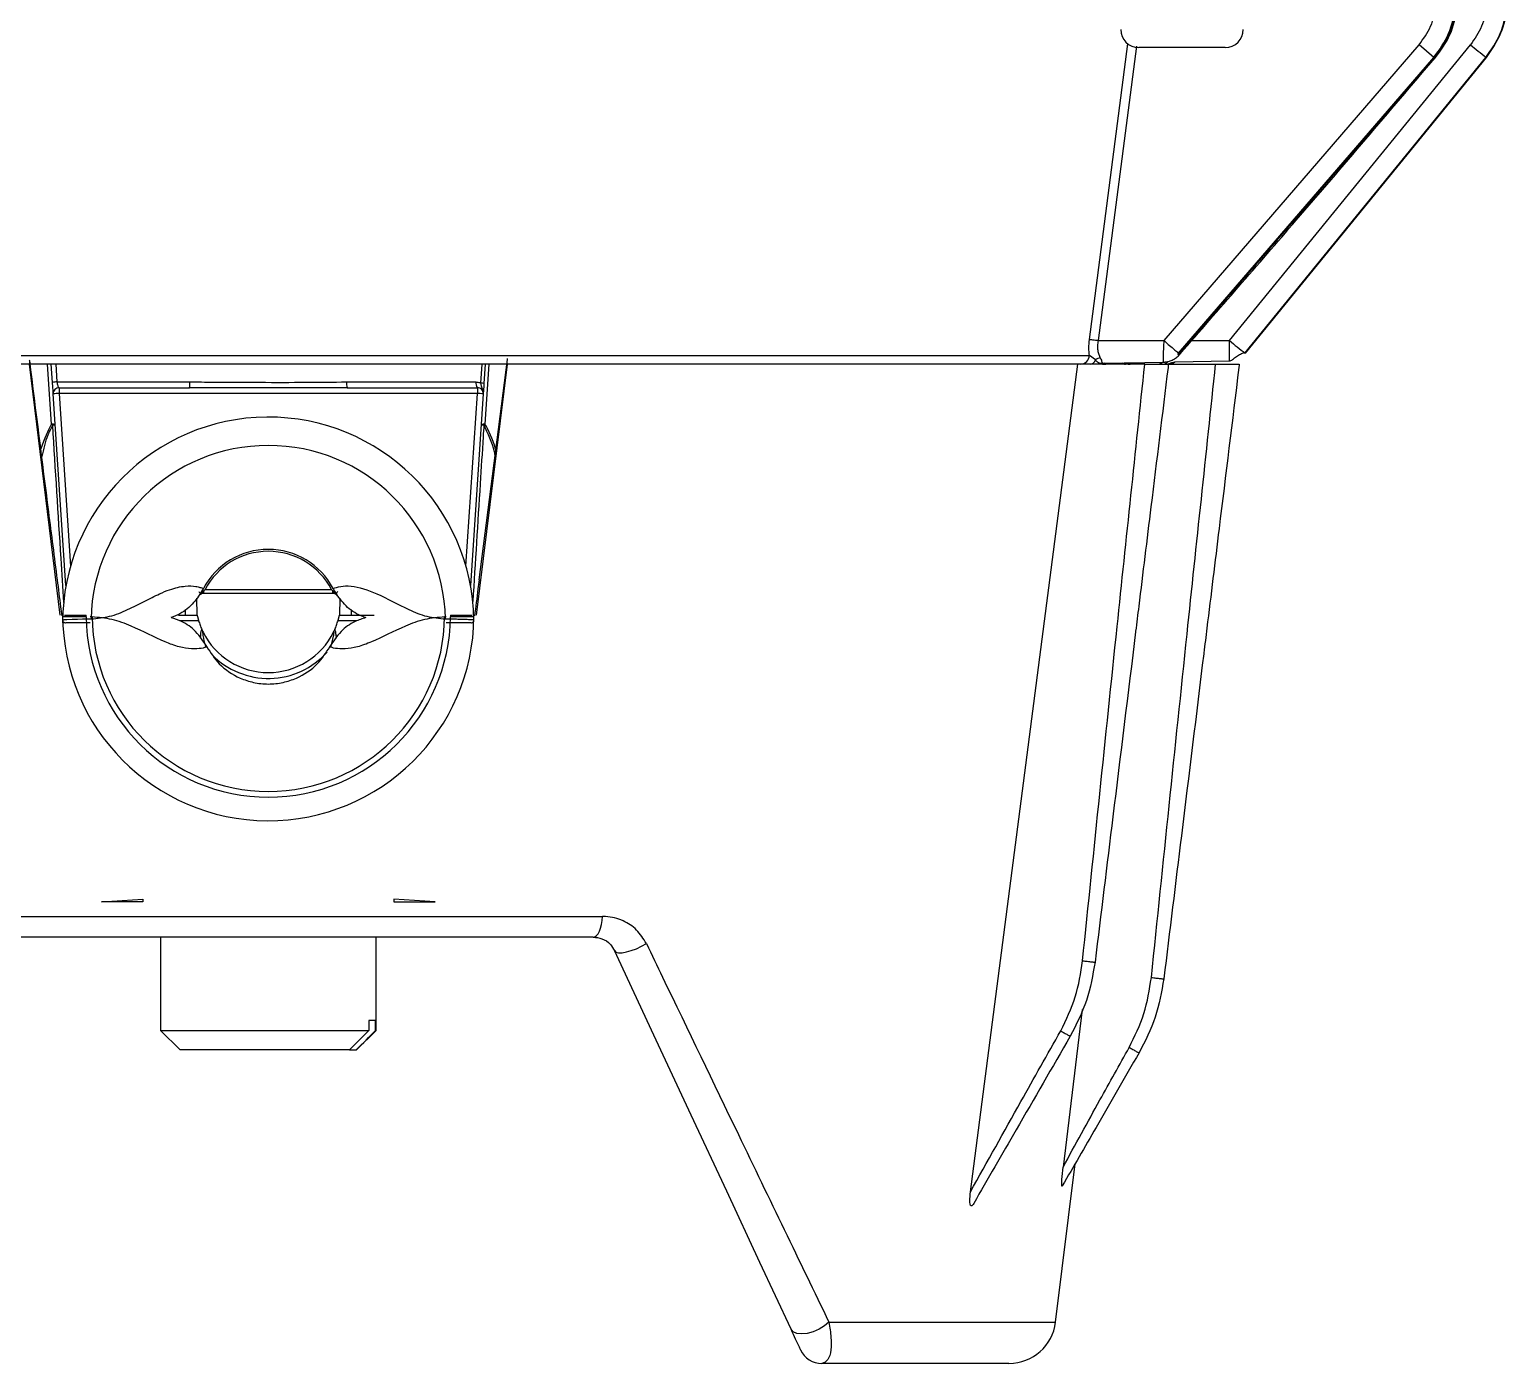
# Model space of a CAD drawing. Extents: x 8 to 113, y 0 to 87.
# Drawn here: x 48.371 to 52.143, y 0.219 to 3.623 of the extents above; entities that cross this region are included whole.
import ezdxf

# ---------------------------------------------------------------- set-up
doc = ezdxf.new("R2010")
doc.units = 0
doc.header["$MEASUREMENT"] = 0
doc.layers.add('OBJECT', color=7, linetype='CONTINUOUS')

msp = doc.modelspace()

# ---------------------------------------------------------------- linework, layer by layer
at = {"layer": 'OBJECT'}
for p, q in [((51.0764, 2.832), (51.1745, 3.5873)), ((51.2669, 2.8294), (51.9177, 3.5846)), ((51.4337, 2.8295), (52.0489, 3.5845)), ((51.9557, 3.5524), (51.9177, 3.5846)), ((51.196, 3.5807), (51.0983, 2.8294)), ((51.4231, 3.5773), (51.2021, 3.5773)), ((51.3038, 2.7973), (51.9557, 3.5524)), ((51.3065, 2.7973), (51.9582, 3.5524)), ((51.4733, 2.7973), (52.0885, 3.5524)), ((52.0891, 3.5524), (51.4734, 2.7973)), ((51.9557, 3.5524), (51.9582, 3.5524)), ((52.0891, 3.5524), (52.0885, 3.5524)), ((51.3374, 2.8294), (51.4337, 2.8295)), ((51.0983, 2.8294), (51.2669, 2.8294)), ((51.2669, 2.8294), (51.267, 2.8294)), ((46.8842, 2.7913), (51.0762, 2.7913)), ((48.4492, 2.1293), (48.3706, 2.7693)), ((48.4268, 2.6164), (48.4167, 2.7693)), ((48.4293, 2.7228), (48.4262, 2.7694)), ((48.4376, 2.7693), (48.4406, 2.7241)), ((49.5898, 2.7693), (49.5112, 2.1293)), ((49.5897, 2.7814), (49.5179, 2.2189)), ((49.5231, 2.7211), (49.5264, 2.7693)), ((49.5339, 2.7694), (49.5306, 2.7203)), ((49.5435, 2.7693), (49.5333, 2.6164)), ((51.0464, 2.7693), (49.5898, 2.7693)), ((50.7727, 0.6573), (51.0464, 2.7693)), ((51.2176, 2.7693), (51.0464, 2.7693)), ((51.0916, 2.7803), (51.0762, 2.7913)), ((51.1133, 2.7719), (51.2698, 2.7747)), ((51.1792, 2.7694), (51.1791, 2.7693)), ((51.2814, 2.7693), (51.3985, 2.7693)), ((51.2862, 2.7733), (51.2947, 2.7751)), ((51.2939, 2.7751), (51.4339, 2.7775)), ((48.4406, 2.7241), (48.78, 2.7241)), ((49.1802, 2.7241), (49.5103, 2.7241)), ((48.4637, 2.2044), (48.4313, 2.6933)), ((48.4462, 2.7093), (48.4462, 2.6946)), ((48.4462, 2.7093), (48.7786, 2.7093)), ((49.5139, 2.6946), (48.4462, 2.6946)), ((48.4462, 2.6946), (48.4755, 2.2543)), ((49.1815, 2.7093), (49.5139, 2.7093)), ((49.4846, 2.2543), (49.5139, 2.6946)), ((49.5289, 2.6933), (49.4964, 2.2044)), ((49.5139, 2.7093), (49.5139, 2.6946)), ((48.8144, 2.1971), (48.8137, 2.1957)), ((48.8153, 2.1843), (48.8153, 2.1902)), ((48.8185, 2.1942), (48.8181, 2.1937)), ((48.8185, 2.1942), (49.1416, 2.1942)), ((49.142, 2.1937), (49.1416, 2.1942)), ((49.1448, 2.1843), (49.1448, 2.1902)), ((49.1464, 2.1957), (49.1457, 2.1971)), ((48.7982, 2.1293), (48.7974, 2.1725)), ((49.1448, 2.1843), (48.8153, 2.1843)), ((49.1629, 2.1721), (49.1622, 2.1293)), ((48.5302, 2.1243), (48.5255, 2.1243)), ((48.751, 2.1293), (48.7983, 2.1293)), ((48.8023, 2.1146), (48.754, 2.1146)), ((48.7679, 2.1434), (48.768, 2.1293)), ((49.2065, 2.1146), (49.1581, 2.1146)), ((49.1621, 2.1293), (49.2507, 2.1293)), ((49.1923, 2.1293), (49.1925, 2.1432)), ((49.4346, 2.1243), (49.4302, 2.1243)), ((48.8229, 2.0488), (48.8233, 2.048)), ((49.1371, 2.048), (49.1375, 2.0488)), ((48.554, 1.3973), (48.6602, 1.4042)), ((48.6602, 1.3973), (48.554, 1.3973)), ((48.6602, 1.4042), (48.6602, 1.3973)), ((49.4064, 1.3973), (49.3002, 1.4042)), ((49.3002, 1.4042), (49.3002, 1.3973)), ((49.3002, 1.3973), (49.4064, 1.3973)), ((48.127, 1.36), (49.8334, 1.36)), ((49.8096, 1.3073), (48.1508, 1.3073)), ((48.7052, 1.3073), (48.7052, 1.0693)), ((49.2552, 1.0693), (49.2552, 1.3073)), ((49.254, 1.0943), (49.237, 1.0943)), ((49.237, 1.0943), (49.237, 1.0693)), ((49.254, 1.0693), (49.254, 1.0943)), ((51.058, 1.1226), (51.0091, 0.7203)), ((48.7052, 1.0693), (48.7552, 1.0193)), ((48.7052, 1.0693), (49.237, 1.0693)), ((49.237, 1.0693), (49.1877, 1.0193)), ((49.2052, 1.0193), (49.2552, 1.0693)), ((49.254, 1.0693), (49.2552, 1.0693)), ((49.1877, 1.0193), (48.7552, 1.0193)), ((49.1877, 1.0193), (49.2048, 1.0193)), ((49.2052, 1.0193), (49.2048, 1.0193)), ((50.99, 0.3247), (51.0397, 0.729)), ((50.4113, 0.3247), (50.99, 0.3247)), ((50.8709, 0.2193), (50.3934, 0.2193))]:
    msp.add_line(p, q, dxfattribs=at)
at = {"layer": 'OBJECT', "flags": 128}
for points in [[(51.9582, 3.5524), (51.9593, 3.5514), (51.9592, 3.5515)], [(52.0891, 3.5524), (52.0889, 3.5525), (52.0888, 3.5526)], [(51.3082, 2.7958), (51.3082, 2.7958), (51.3065, 2.7973)], [(51.4734, 2.7973), (51.4733, 2.7974), (51.4732, 2.7975)], [(51.278, 2.7693), (51.2775, 2.7655), (51.2771, 2.7624)], [(48.4551, 2.1167), (48.4552, 2.1168), (48.4553, 2.1169), (48.4554, 2.1169), (48.4554, 2.1169), (48.4554, 2.1169), (48.4554, 2.1169), (48.4554, 2.1169), (48.4554, 2.1169), (48.4554, 2.1169), (48.4554, 2.1169), (48.4554, 2.1169), (48.4554, 2.1169), (48.4554, 2.1169), (48.4554, 2.1169), (48.4554, 2.1169), (48.4562, 2.1172), (48.459, 2.1175), (48.466, 2.1181), (48.4799, 2.1187), (48.493, 2.119), (48.5059, 2.1192), (48.5276, 2.1193)], [(49.8096, 1.3073), (49.8139, 1.3083), (49.8181, 1.3112), (49.822, 1.316), (49.8255, 1.3224), (49.8285, 1.3303), (49.8308, 1.3394), (49.8325, 1.3494), (49.8334, 1.36)], [(49.864, 1.2727), (49.8675, 1.2692), (49.874, 1.2675), (49.8831, 1.2675), (49.8943, 1.2693), (49.9068, 1.2727), (49.92, 1.2777), (49.9331, 1.2838), (49.9454, 1.2907)], [(50.3145, 0.3067), (50.2352, 0.4766), (50.1503, 0.6587), (50.06, 0.8525), (49.9644, 1.0573), (49.864, 1.2727)], [(50.4113, 0.3247), (50.3998, 0.315), (50.386, 0.3066), (50.3709, 0.3001), (50.3556, 0.296), (50.3414, 0.2946), (50.3292, 0.296), (50.32, 0.3001), (50.3145, 0.3067)]]:
    msp.add_lwpolyline(points, dxfattribs=at)
at = {"layer": 'OBJECT'}
for centre, radius, start, end in [((51.2021, 3.6233), 0.046, 180, 270), ((51.4231, 3.6233), 0.046, 270, 0), ((55.8583, 8.2483), 6.0219, 230.75757, 231.24324), ((55.4557, 7.7414), 6.3484, 230.68889, 231.14878), ((51.0528, 2.7928), 0.0235, 272.6255, 356.2402), ((51.0768, 2.7846), 0.0154, 277.1656, 343.7125), ((51.1103, 2.7527), 0.0333, 100.7988, 124.0997), ((51.1095, 2.7943), 0.025, 270.0061, 292.4325), ((51.1152, 2.7913), 0.0219, 270.1166, 299.4185), ((51.1684, 2.784), 0.0147, 230.1765, 269.9401), ((51.1779, 2.7841), 0.0148, 229.3458, 269.9646), ((51.1783, 2.7843), 0.015, 229.6162, 269.9949), ((51.1804, 2.7843), 0.015, 229.4025, 268.3728), ((51.2475, 2.7938), 0.0245, 270.0492, 308.106), ((51.2624, 2.7882), 0.0189, 271.0553, 318.6463), ((51.2781, 2.7943), 0.025, 270, 309.6955), ((48.4431, 2.6503), 0.0738, 91.9523, 100.7654), ((48.7389, 2.7205), 0.0413, 344.3527, 5.019), ((49.2213, 2.7205), 0.0413, 174.981, 195.6473), ((49.5281, 2.7207), 0.0182, 169.1842, 218.5062), ((49.5215, 2.6724), 0.0488, 79.1874, 88.0614), ((48.4462, 2.6943), 0.015, 90, 183.8), ((48.4568, 2.4792), 0.2157, 92.8014, 96.7927), ((49.5139, 2.6943), 0.015, 356.2, 90), ((49.5033, 2.4792), 0.2157, 83.2073, 87.1986), ((48.4294, 2.6019), 0.0147, 61.3882, 100.2977), ((48.405, 2.5856), 0.0377, 49.0364, 54.6734), ((48.4272, 2.6686), 0.0546, 272.6255, 279.7613), ((48.9801, 2.1093), 0.525, 0.8159, 180), ((49.5307, 2.6019), 0.0147, 79.7021, 118.612), ((49.5329, 2.6686), 0.0546, 260.2386, 267.3745), ((49.5551, 2.5856), 0.0377, 125.3267, 130.9628), ((48.9801, 2.1093), 0.4526, 1.2603, 178.7397), ((48.9801, 2.1093), 0.1874, 27.9166, 152.0834), ((48.9801, 2.1094), 0.1824, 27.6786, 152.3214), ((48.9677, 2.2917), 0.1943, 211.8594, 214.3786), ((48.9923, 2.2918), 0.1945, 325.622, 328.1393), ((48.8153, 2.1693), 0.015, 90, 145.1549), ((49.1448, 2.1693), 0.015, 34.8448, 90), ((48.9802, 2.1293), 0.525, 180, 359.4593), ((48.9802, 2.1293), 0.465, 180.6161, 359.3807), ((48.9802, 2.1293), 0.45, 180.6366, 359.3634), ((48.9802, 2.1682), 0.1859, 206.3644, 333.6356), ((48.9802, 2.1684), 0.2009, 224.3033, 318.3045), ((50.8709, 0.3393), 0.12, 270, 353), ((50.3934, 0.2793), 0.06, 205, 270)]:
    msp.add_arc(centre, radius, start, end, dxfattribs=at)
for centre, major_axis, start_param, end_param in [((48.5523, 1.3667), (-0.0816, 1.2851), 0.225532, 0.384564), ((49.4078, 1.3667), (0.0816, 1.2851), 5.898614, 6.057653)]:
    msp.add_ellipse(centre, major_axis=major_axis, ratio=0.159803, start_param=start_param, end_param=end_param, dxfattribs=at)
for points, knots in [([(51.9177, 3.5846), (51.9288, 3.5998), (51.9511, 3.6301), (51.9585, 3.6671), (51.9622, 3.6856)], [0, 0, 0, 0, 0.4986893, 1, 1, 1, 1]), ([(51.9557, 3.5524), (51.9697, 3.5719), (51.9974, 3.6105), (52.0065, 3.6571), (52.011, 3.6801)], [0, 0, 0, 0, 0.5068029, 1, 1, 1, 1]), ([(51.9582, 3.5524), (51.9723, 3.572), (52, 3.6106), (52.0094, 3.6572), (52.0141, 3.6801)], [0, 0, 0, 0, 0.509049, 1, 1, 1, 1]), ([(51.9592, 3.5515), (51.9734, 3.5707), (52.0017, 3.6093), (52.0114, 3.6561), (52.0163, 3.6796)], [0, 0, 0, 0, 0.500101, 1, 1, 1, 1]), ([(52.0916, 3.6854), (52.0881, 3.667), (52.081, 3.6303), (52.0595, 3.5997), (52.0489, 3.5845)], [0, 0, 0, 0, 0.50155, 1, 1, 1, 1]), ([(52.0885, 3.5524), (52.1022, 3.5719), (52.1292, 3.6106), (52.1381, 3.6571), (52.1426, 3.6801)], [0, 0, 0, 0, 0.503406, 1, 1, 1, 1]), ([(52.1433, 3.6801), (52.139, 3.6574), (52.13, 3.611), (52.1029, 3.5722), (52.0891, 3.5524)], [0, 0, 0, 0, 0.488529, 1, 1, 1, 1]), ([(51.3082, 2.7958), (51.407, 2.9092), (51.6254, 3.1599), (51.8411, 3.4129), (51.9592, 3.5515)], [0, 0, 0, 0, 0.45251, 1, 1, 1, 1]), ([(51.0762, 2.7913), (51.0756, 2.7977), (51.0743, 2.8106), (51.0757, 2.8248), (51.0764, 2.832)], [0, 0, 0, 0, 0.498433, 1, 1, 1, 1]), ([(51.0983, 2.8294), (51.096, 2.8297), (51.0915, 2.8302), (51.0852, 2.831), (51.0798, 2.8317), (51.0775, 2.8319), (51.0764, 2.832)], [0, 0, 0, 0, 0.245161, 0.499986, 0.754832, 1, 1, 1, 1]), ([(51.4335, 2.7775), (51.4335, 2.7781), (51.4335, 2.7793), (51.4335, 2.7875), (51.4336, 2.7972), (51.4336, 2.8066), (51.4337, 2.8175), (51.4337, 2.8254), (51.4337, 2.8295)], [0, 0, 0, 0, 0.21067, 0.447315, 0.575812, 0.710764, 0.85216, 1, 1, 1, 1]), ([(51.0983, 2.8294), (51.0977, 2.8251), (51.0965, 2.8167), (51.0972, 2.8047), (51.0997, 2.7938), (51.1025, 2.7883), (51.104, 2.7855)], [0, 0, 0, 0, 0.250427, 0.499843, 0.740764, 1, 1, 1, 1]), ([(51.2655, 2.7746), (51.2654, 2.7754), (51.2651, 2.7771), (51.2653, 2.7895), (51.2658, 2.8041), (51.2664, 2.8178), (51.2668, 2.8254), (51.267, 2.8294)], [0, 0, 0, 0, 0.250886, 0.499858, 0.733616, 0.862847, 1, 1, 1, 1]), ([(51.2653, 2.7746), (51.2684, 2.7748), (51.274, 2.7752), (51.2834, 2.7779), (51.2896, 2.7807), (51.295, 2.7839), (51.2984, 2.7864), (51.3032, 2.7905), (51.3064, 2.7939), (51.3082, 2.7958)], [0, 0, 0, 0, 0.196684, 0.357946, 0.575563, 0.606715, 0.727756, 0.84534, 1, 1, 1, 1]), ([(51.267, 2.8294), (51.2718, 2.8251), (51.2811, 2.8169), (51.2924, 2.8071), (51.3, 2.8004), (51.3026, 2.7982), (51.3038, 2.7973)], [0, 0, 0, 0, 0.295102, 0.569758, 0.80696, 1, 1, 1, 1]), ([(51.3038, 2.7973), (51.3034, 2.7968), (51.3029, 2.7962), (51.3024, 2.7954), (51.3021, 2.7949), (51.302, 2.7945), (51.302, 2.7942), (51.3022, 2.794), (51.3026, 2.7941), (51.3034, 2.7944), (51.3044, 2.7952), (51.3055, 2.7962), (51.3062, 2.7969), (51.3065, 2.7973)], [0, 0, 0, 0, 0.1357382, 0.1945999, 0.250836, 0.311594, 0.3751405, 0.4380521, 0.5008882, 0.6198025, 0.7509404, 0.873702, 1, 1, 1, 1]), ([(51.4335, 2.7775), (51.4348, 2.7778), (51.4372, 2.7782), (51.4414, 2.7813), (51.4461, 2.785), (51.4511, 2.7888), (51.4566, 2.7924), (51.4621, 2.7954), (51.4674, 2.7977), (51.4699, 2.7986), (51.4713, 2.799)], [0, 0, 0, 0, 0.183553, 0.338833, 0.468757, 0.580791, 0.682219, 0.782217, 0.887012, 1, 1, 1, 1]), ([(51.4734, 2.7973), (51.4733, 2.7973), (51.4733, 2.7972), (51.4732, 2.7971), (51.4731, 2.797), (51.4731, 2.797), (51.4731, 2.797), (51.473, 2.797), (51.473, 2.797), (51.4731, 2.797), (51.4731, 2.7971), (51.4731, 2.7971), (51.4732, 2.7972), (51.4733, 2.7973), (51.4733, 2.7973)], [0, 0, 0, 0, 0.148468, 0.270231, 0.325884, 0.381013, 0.499286, 0.560363, 0.61485, 0.666487, 0.719001, 0.776021, 0.840631, 1, 1, 1, 1]), ([(48.9802, 2.7693), (48.9109, 2.7693), (48.7712, 2.7693), (48.5617, 2.7693), (48.3169, 2.7693), (48.0422, 2.7693), (47.7502, 2.7693), (47.4833, 2.7693), (47.2505, 2.7693), (47.0535, 2.7693), (46.955, 2.7693), (46.9065, 2.7693)], [0, 0, 0, 0, 0.0804521, 0.1621569, 0.2450437, 0.3718902, 0.5000541, 0.6282181, 0.7550646, 0.8793556, 1, 1, 1, 1]), ([(48.3709, 2.7693), (48.3711, 2.7695), (48.3716, 2.7698), (48.3716, 2.7724), (48.3713, 2.7759), (48.371, 2.7787), (48.3708, 2.78)], [0, 0, 0, 0, 0.260738, 0.521097, 0.790363, 1, 1, 1, 1]), ([(48.4421, 2.2188), (48.4346, 2.2767), (48.4106, 2.4634), (48.3873, 2.6501), (48.3712, 2.7791)], [0, 0, 0, 0, 0.309757, 1, 1, 1, 1]), ([(51.0538, 2.7693), (51.0223, 2.7693), (50.9588, 2.7693), (50.8417, 2.7693), (50.685, 2.7693), (50.4769, 2.7693), (50.2103, 2.7693), (49.9181, 2.7693), (49.6098, 2.7693), (49.2953, 2.7693), (49.0842, 2.7693), (48.9802, 2.7693)], [0, 0, 0, 0, 0.080452, 0.162157, 0.245044, 0.37189, 0.500054, 0.628218, 0.755064, 0.879355, 1, 1, 1, 1]), ([(49.5901, 2.7841), (49.5899, 2.7824), (49.5895, 2.779), (49.589, 2.7746), (49.5888, 2.7712), (49.589, 2.7695), (49.5894, 2.7694), (49.5896, 2.7693)], [0, 0, 0, 0, 0.2160544, 0.4317965, 0.6548428, 0.8801881, 1, 1, 1, 1]), ([(51.0588, 1.2469), (51.0881, 1.5311), (51.1403, 2.0387), (51.194, 2.5461), (51.2176, 2.7693)], [0, 0, 0, 0, 0.560008, 1, 1, 1, 1]), ([(51.1067, 2.7714), (51.1035, 2.7714), (51.0984, 2.7715), (51.0934, 2.778), (51.0916, 2.7803)], [0, 0, 0, 0, 0.644158, 1, 1, 1, 1]), ([(51.104, 2.7855), (51.1051, 2.7834), (51.1071, 2.7794), (51.1078, 2.7758), (51.1085, 2.7737), (51.1093, 2.7722), (51.1117, 2.7721), (51.1133, 2.7719)], [0, 0, 0, 0, 0.249995, 0.497592, 0.621226, 0.745578, 1, 1, 1, 1]), ([(51.1151, 2.772), (51.1129, 2.7713), (51.1096, 2.7703), (51.1074, 2.7711), (51.1067, 2.7714)], [0, 0, 0, 0, 0.669218, 1, 1, 1, 1]), ([(51.1173, 2.7706), (51.1182, 2.7709), (51.1194, 2.7713), (51.1205, 2.7719), (51.1208, 2.7721)], [0, 0, 0, 0, 0.786256, 1, 1, 1, 1]), ([(51.1694, 2.7729), (51.171, 2.7719), (51.1739, 2.77), (51.1775, 2.7696), (51.1792, 2.7694)], [0, 0, 0, 0, 0.53067, 1, 1, 1, 1]), ([(51.2771, 2.7624), (51.277, 2.7619), (51.2624, 2.643), (51.2374, 2.4394), (51.2099, 2.2152), (51.1968, 2.1086), (51.1941, 2.0868), (51.1941, 2.0861)], [0, 0, 0, 0, 0.002464, 0.527441, 0.903158, 0.997088, 1, 1, 1, 1]), ([(51.2176, 2.7693), (51.2245, 2.7693), (51.2381, 2.7693), (51.2563, 2.7693), (51.2699, 2.7693), (51.277, 2.7693), (51.2777, 2.7693), (51.278, 2.7693)], [0, 0, 0, 0, 0.217201, 0.43433, 0.650163, 0.86439, 1, 1, 1, 1]), ([(51.2344, 1.2042), (51.2647, 1.4964), (51.3186, 2.0182), (51.3741, 2.5398), (51.3985, 2.7693)], [0, 0, 0, 0, 0.560008, 1, 1, 1, 1]), ([(51.2627, 2.7693), (51.2644, 2.7694), (51.271, 2.7695), (51.2783, 2.7698), (51.2836, 2.7722), (51.2867, 2.7736)], [0, 0, 0, 0, 0.1231692, 0.4829479, 1, 1, 1, 1]), ([(51.4579, 2.7624), (51.4579, 2.7619), (51.441, 2.6243), (51.4136, 2.4021), (51.3839, 2.1592), (51.3708, 2.0527), (51.3681, 2.0308), (51.368, 2.0302)], [0, 0, 0, 0, 0.002275, 0.563506, 0.91051, 0.997261, 1, 1, 1, 1]), ([(51.3985, 2.7693), (51.4053, 2.7693), (51.419, 2.7693), (51.4371, 2.7693), (51.4508, 2.7693), (51.4578, 2.7693), (51.4585, 2.7693), (51.4588, 2.7693)], [0, 0, 0, 0, 0.217202, 0.434334, 0.650167, 0.864393, 1, 1, 1, 1]), ([(51.4588, 2.7693), (51.4586, 2.768), (51.4583, 2.7657), (51.4581, 2.7634), (51.4579, 2.7624)], [0, 0, 0, 0, 0.560018, 1, 1, 1, 1]), ([(48.4313, 2.6933), (48.4313, 2.6935), (48.4312, 2.6938), (48.431, 2.6974), (48.4306, 2.704), (48.43, 2.7128), (48.4295, 2.7195), (48.4293, 2.7228)], [0, 0, 0, 0, 0.1394811, 0.3619179, 0.5777421, 0.7887749, 1, 1, 1, 1]), ([(48.4406, 2.7241), (48.4409, 2.7224), (48.4414, 2.719), (48.4426, 2.7146), (48.444, 2.7113), (48.4453, 2.7096), (48.446, 2.7094), (48.4462, 2.7093)], [0, 0, 0, 0, 0.202504, 0.410678, 0.62911, 0.857226, 1, 1, 1, 1]), ([(48.78, 2.7241), (48.7999, 2.724), (48.8986, 2.7233), (49.0326, 2.7226), (49.1458, 2.7237), (49.1802, 2.7241)], [0, 0, 0, 0, 0.149761, 0.741873, 1, 1, 1, 1]), ([(49.5103, 2.7241), (49.5137, 2.7238), (49.5181, 2.7234), (49.5222, 2.7215), (49.5231, 2.7211)], [0, 0, 0, 0, 0.767559, 1, 1, 1, 1]), ([(49.5289, 2.6933), (49.5289, 2.6934), (49.5293, 2.7002), (49.525, 2.7086), (49.5235, 2.7186), (49.5231, 2.7211)], [0, 0, 0, 0, 0.005397, 0.748174, 1, 1, 1, 1]), ([(49.5306, 2.7203), (49.5304, 2.7171), (49.53, 2.7108), (49.5295, 2.7024), (49.5291, 2.697), (49.5289, 2.6944), (49.5289, 2.6936), (49.5289, 2.6934), (49.5289, 2.6933)], [0, 0, 0, 0, 0.267263, 0.534229, 0.810749, 0.957991, 0.994438, 1, 1, 1, 1]), ([(49.1815, 2.7093), (49.1715, 2.7093), (49.1216, 2.7093), (49.0543, 2.7087), (48.9299, 2.7085), (48.8456, 2.709), (48.7786, 2.7093)], [0, 0, 0, 0, 0.07443, 0.372178, 0.500914, 1, 1, 1, 1]), ([(48.4297, 2.6141), (48.4254, 2.6056), (48.4124, 2.5806), (48.4062, 2.5524), (48.4021, 2.5337)], [0, 0, 0, 0, 0.338407, 1, 1, 1, 1]), ([(48.4582, 2.1612), (48.4558, 2.1987), (48.4464, 2.3497), (48.4369, 2.5007), (48.4297, 2.6141)], [0, 0, 0, 0, 0.248552, 1, 1, 1, 1]), ([(49.5304, 2.6141), (49.5298, 2.6041), (49.5266, 2.5542), (49.5172, 2.4041), (49.5084, 2.2639), (49.5021, 2.1637)], [0, 0, 0, 0, 0.066464, 0.332318, 1, 1, 1, 1]), ([(49.5588, 2.5392), (49.5583, 2.5415), (49.5529, 2.568), (49.5411, 2.5921), (49.5304, 2.6141)], [0, 0, 0, 0, 0.085463, 1, 1, 1, 1]), ([(48.4538, 2.1271), (48.4528, 2.1347), (48.4489, 2.1653), (48.445, 2.1959), (48.442, 2.2188)], [0, 0, 0, 0, 0.249854, 1, 1, 1, 1]), ([(48.5276, 2.1193), (48.5436, 2.1208), (48.5769, 2.1239), (48.6218, 2.1426), (48.6635, 2.164), (48.6988, 2.1822), (48.7271, 2.1938), (48.7493, 2.2004), (48.7731, 2.2041), (48.7923, 2.2031), (48.8065, 2.1999), (48.8117, 2.198), (48.8144, 2.1971)], [0, 0, 0, 0, 0.12023, 0.249063, 0.378438, 0.502966, 0.588812, 0.660127, 0.735141, 0.859776, 0.928269, 1, 1, 1, 1]), ([(48.8137, 2.1957), (48.8061, 2.1836), (48.7905, 2.1589), (48.7611, 2.1339), (48.7393, 2.1255), (48.7315, 2.1225)], [0, 0, 0, 0, 0.376614, 0.775155, 1, 1, 1, 1]), ([(48.8153, 2.1902), (48.8148, 2.1904), (48.8138, 2.1908), (48.8124, 2.1911), (48.8114, 2.191), (48.8111, 2.1907), (48.8109, 2.1906)], [0, 0, 0, 0, 0.249965, 0.49996, 0.75001, 1, 1, 1, 1]), ([(48.8153, 2.1902), (48.8147, 2.1896), (48.8134, 2.1882), (48.812, 2.187), (48.8112, 2.1863)], [0, 0, 0, 0, 0.42847, 1, 1, 1, 1]), ([(48.8181, 2.1937), (48.8179, 2.1934), (48.817, 2.1922), (48.816, 2.1911), (48.8153, 2.1902)], [0, 0, 0, 0, 0.209889, 1, 1, 1, 1]), ([(49.1448, 2.1902), (49.1441, 2.1911), (49.1431, 2.1922), (49.1422, 2.1934), (49.142, 2.1937)], [0, 0, 0, 0, 0.7901075, 1, 1, 1, 1]), ([(49.1448, 2.1902), (49.1453, 2.1904), (49.1463, 2.1908), (49.1477, 2.1911), (49.1487, 2.191), (49.149, 2.1907), (49.1492, 2.1906)], [0, 0, 0, 0, 0.249965, 0.500015, 0.74999, 1, 1, 1, 1]), ([(49.1489, 2.1863), (49.1481, 2.187), (49.1468, 2.1882), (49.1454, 2.1896), (49.1448, 2.1902)], [0, 0, 0, 0, 0.571252, 1, 1, 1, 1]), ([(49.1457, 2.1971), (49.1514, 2.199), (49.1623, 2.2027), (49.1983, 2.205), (49.2594, 2.1858), (49.3236, 2.1487), (49.3832, 2.124), (49.4165, 2.1208), (49.4325, 2.1193)], [0, 0, 0, 0, 0.14031, 0.265171, 0.496386, 0.750484, 0.879548, 1, 1, 1, 1]), ([(49.2288, 2.1224), (49.2209, 2.1255), (49.1991, 2.1339), (49.1696, 2.1589), (49.154, 2.1836), (49.1464, 2.1957)], [0, 0, 0, 0, 0.225745, 0.623824, 1, 1, 1, 1]), ([(49.5184, 2.2188), (49.5174, 2.2112), (49.5135, 2.1806), (49.5095, 2.15), (49.5066, 2.1271)], [0, 0, 0, 0, 0.250143, 1, 1, 1, 1]), ([(48.8112, 2.1863), (48.8102, 2.1855), (48.8073, 2.183), (48.8045, 2.1801), (48.803, 2.1779), (48.803, 2.1779)], [0, 0, 0, 0, 0.318846, 0.988736, 1, 1, 1, 1]), ([(48.8112, 2.1863), (48.8108, 2.1864), (48.8101, 2.1865), (48.8091, 2.1863), (48.8083, 2.1859), (48.808, 2.1855), (48.8078, 2.1853)], [0, 0, 0, 0, 0.250031, 0.499985, 0.750024, 1, 1, 1, 1]), ([(49.1489, 2.1863), (49.1493, 2.1864), (49.15, 2.1864), (49.151, 2.1863), (49.1518, 2.1859), (49.1521, 2.1855), (49.1523, 2.1853)], [0, 0, 0, 0, 0.25002, 0.500069, 0.750057, 1, 1, 1, 1]), ([(49.1571, 2.1779), (49.1571, 2.1779), (49.1556, 2.1801), (49.1528, 2.183), (49.1499, 2.1855), (49.1489, 2.1863)], [0, 0, 0, 0, 0.011268, 0.681426, 1, 1, 1, 1]), ([(48.4551, 2.1167), (48.4552, 2.1158), (48.4554, 2.1139), (48.4572, 2.1114), (48.4598, 2.1097), (48.4618, 2.1094), (48.4628, 2.1093)], [0, 0, 0, 0, 0.2386647, 0.4960521, 0.7556661, 1, 1, 1, 1]), ([(48.5152, 2.1243), (48.5108, 2.1243), (48.5022, 2.1243), (48.49, 2.1243), (48.4792, 2.1243), (48.4677, 2.1243), (48.4574, 2.1243), (48.4559, 2.1243), (48.4552, 2.1243)], [0, 0, 0, 0, 0.140394, 0.276479, 0.408253, 0.535719, 0.776613, 1, 1, 1, 1]), ([(48.4603, 2.1293), (48.4603, 2.1293), (48.4588, 2.1293), (48.4637, 2.1293), (48.4752, 2.1293), (48.4937, 2.1293), (48.508, 2.1293), (48.5152, 2.1293)], [0, 0, 0, 0, 0.006047, 0.254494, 0.502963, 0.751462, 1, 1, 1, 1]), ([(48.5152, 2.1243), (48.5152, 2.125), (48.5152, 2.1259), (48.5152, 2.1271), (48.5152, 2.1279), (48.5152, 2.1285), (48.5152, 2.1292), (48.5152, 2.1293), (48.5152, 2.1293)], [0, 0, 0, 0, 0.239464, 0.368343, 0.500003, 0.631604, 0.76055, 1, 1, 1, 1]), ([(48.8233, 2.048), (48.8197, 2.0466), (48.8129, 2.0442), (48.7865, 2.0415), (48.7533, 2.0466), (48.7025, 2.0653), (48.6466, 2.0952), (48.5824, 2.1198), (48.5474, 2.1229), (48.5302, 2.1243)], [0, 0, 0, 0, 0.148994, 0.278611, 0.392897, 0.5068, 0.755058, 0.880057, 1, 1, 1, 1]), ([(48.8229, 2.0488), (48.8142, 2.0621), (48.7975, 2.0878), (48.7642, 2.1122), (48.741, 2.1195), (48.7318, 2.1224)], [0, 0, 0, 0, 0.393843, 0.760833, 1, 1, 1, 1]), ([(48.7983, 2.1293), (48.7984, 2.1293), (48.7984, 2.1293), (48.799, 2.1267), (48.7996, 2.1246), (48.8003, 2.1219), (48.8007, 2.1202), (48.8012, 2.1187), (48.8016, 2.117), (48.802, 2.1157), (48.8022, 2.1149), (48.8023, 2.1146)], [0, 0, 0, 0, 0.511145, 0.662898, 0.815679, 0.862743, 0.89548, 0.921598, 0.947764, 0.98081, 1, 1, 1, 1]), ([(48.8023, 2.1146), (48.8035, 2.1108), (48.8064, 2.1018), (48.809, 2.0957), (48.8105, 2.0922)], [0, 0, 0, 0, 0.419276, 1, 1, 1, 1]), ([(49.4302, 2.1243), (49.413, 2.1229), (49.378, 2.1198), (49.3138, 2.0952), (49.2579, 2.0653), (49.207, 2.0466), (49.1739, 2.0415), (49.1475, 2.0442), (49.1407, 2.0466), (49.1371, 2.048)], [0, 0, 0, 0, 0.119944, 0.244942, 0.4932, 0.607103, 0.721389, 0.851006, 1, 1, 1, 1]), ([(49.2294, 2.1226), (49.2199, 2.1197), (49.1965, 2.1124), (49.1629, 2.0878), (49.1462, 2.0621), (49.1375, 2.0488)], [0, 0, 0, 0, 0.2445839, 0.6089755, 1, 1, 1, 1]), ([(49.1499, 2.0922), (49.1514, 2.0957), (49.1539, 2.1018), (49.1568, 2.1108), (49.1581, 2.1146)], [0, 0, 0, 0, 0.580724, 1, 1, 1, 1]), ([(49.1581, 2.1146), (49.1582, 2.1151), (49.1585, 2.1161), (49.159, 2.1178), (49.1595, 2.1194), (49.1599, 2.1211), (49.1604, 2.1231), (49.1613, 2.1266), (49.1619, 2.1292), (49.162, 2.1293), (49.1621, 2.1293)], [0, 0, 0, 0, 0.035573, 0.063997, 0.092603, 0.117846, 0.160191, 0.242059, 0.516412, 1, 1, 1, 1]), ([(49.4325, 2.1193), (49.4398, 2.1193), (49.4516, 2.1193), (49.4678, 2.119), (49.482, 2.1186), (49.494, 2.1181), (49.5017, 2.1176), (49.505, 2.1171), (49.5047, 2.1168), (49.5046, 2.1167)], [0, 0, 0, 0, 0.203423, 0.328986, 0.470146, 0.656354, 0.796979, 0.94034, 1, 1, 1, 1]), ([(49.4452, 2.1293), (49.4452, 2.1293), (49.4452, 2.1292), (49.4452, 2.1285), (49.4452, 2.1279), (49.4452, 2.1271), (49.4452, 2.1259), (49.4452, 2.125), (49.4452, 2.1243)], [0, 0, 0, 0, 0.23945, 0.368396, 0.499997, 0.631657, 0.760536, 1, 1, 1, 1]), ([(49.4452, 2.1293), (49.4524, 2.1293), (49.4668, 2.1293), (49.485, 2.1293), (49.4977, 2.1293), (49.4993, 2.1293), (49.5002, 2.1293)], [0, 0, 0, 0, 0.25005, 0.50006, 0.750042, 1, 1, 1, 1]), ([(49.505, 2.1243), (49.5043, 2.1243), (49.5028, 2.1243), (49.4927, 2.1243), (49.4812, 2.1243), (49.4704, 2.1243), (49.4582, 2.1243), (49.4496, 2.1243), (49.4452, 2.1243)], [0, 0, 0, 0, 0.214634, 0.458236, 0.587135, 0.720396, 0.858019, 1, 1, 1, 1]), ([(49.498, 2.1095), (49.4988, 2.1096), (49.5006, 2.1098), (49.503, 2.1114), (49.5047, 2.1139), (49.5049, 2.1158), (49.505, 2.1167)], [0, 0, 0, 0, 0.193228, 0.470398, 0.745193, 1, 1, 1, 1]), ([(48.5255, 2.1093), (48.5185, 2.1093), (48.5079, 2.1093), (48.4944, 2.1093), (48.4851, 2.1093), (48.4768, 2.1093), (48.4702, 2.1093), (48.4652, 2.1093), (48.4637, 2.1093), (48.4629, 2.1093)], [0, 0, 0, 0, 0.244909, 0.368711, 0.49291, 0.618306, 0.744298, 0.871772, 1, 1, 1, 1]), ([(48.8072, 2.0698), (48.8073, 2.0711), (48.8074, 2.0758), (48.8083, 2.0828), (48.8094, 2.0895), (48.8103, 2.0916), (48.8105, 2.0922)], [0, 0, 0, 0, 0.141799, 0.495589, 0.852701, 1, 1, 1, 1]), ([(48.8105, 2.0922), (48.8109, 2.0913), (48.8116, 2.0897), (48.8129, 2.087), (48.8136, 2.0856), (48.8136, 2.0856)], [0, 0, 0, 0, 0.492497, 0.98203, 1, 1, 1, 1]), ([(48.8136, 2.0856), (48.8135, 2.0859), (48.8132, 2.0864), (48.8128, 2.0868), (48.8125, 2.0866), (48.8124, 2.0856), (48.8125, 2.0824), (48.8142, 2.0708), (48.8173, 2.0578), (48.8204, 2.0476), (48.8209, 2.046)], [0, 0, 0, 0, 0.0317688, 0.0638617, 0.0922803, 0.1240626, 0.1786255, 0.3426676, 0.8966701, 1, 1, 1, 1]), ([(49.1395, 2.046), (49.1423, 2.0558), (49.1454, 2.0673), (49.1475, 2.0799), (49.1479, 2.0834), (49.148, 2.0856), (49.1479, 2.0865), (49.1477, 2.0868), (49.1474, 2.0866), (49.147, 2.0861), (49.1468, 2.0857), (49.1468, 2.0856)], [0, 0, 0, 0, 0.622594, 0.726623, 0.834073, 0.869882, 0.906009, 0.931006, 0.956021, 0.991064, 1, 1, 1, 1]), ([(49.1468, 2.0856), (49.1468, 2.0856), (49.1475, 2.087), (49.1488, 2.0897), (49.1495, 2.0914), (49.1499, 2.0922)], [0, 0, 0, 0, 0.017969, 0.524705, 1, 1, 1, 1]), ([(49.1499, 2.0922), (49.1502, 2.0913), (49.1511, 2.0889), (49.1524, 2.0812), (49.1529, 2.0741), (49.1532, 2.0699)], [0, 0, 0, 0, 0.210149, 0.52791, 1, 1, 1, 1]), ([(49.4972, 2.1093), (49.4965, 2.1093), (49.495, 2.1093), (49.49, 2.1093), (49.4833, 2.1093), (49.4751, 2.1093), (49.4657, 2.1093), (49.4522, 2.1093), (49.4416, 2.1093), (49.4346, 2.1093)], [0, 0, 0, 0, 0.12795, 0.255702, 0.381422, 0.50709, 0.631018, 0.755091, 1, 1, 1, 1]), ([(51.1941, 2.0861), (51.1748, 1.9288), (51.1403, 1.648), (51.1058, 1.3671), (51.0906, 1.2436)], [0, 0, 0, 0, 0.560064, 1, 1, 1, 1]), ([(48.8233, 2.048), (48.833, 2.0329), (48.8545, 1.9997), (48.8987, 1.9704), (48.9427, 1.9559), (48.9802, 1.9518), (49.0176, 1.9559), (49.0615, 1.9704), (49.1058, 1.9996), (49.1273, 2.0329), (49.1371, 2.048)], [0, 0, 0, 0, 0.139204, 0.307394, 0.400693, 0.499922, 0.599069, 0.692295, 0.860372, 1, 1, 1, 1]), ([(51.368, 2.0302), (51.349, 1.8754), (51.3151, 1.5989), (51.2811, 1.3225), (51.2662, 1.2009)], [0, 0, 0, 0, 0.560058, 1, 1, 1, 1]), ([(49.9454, 1.2907), (49.9377, 1.3031), (49.9223, 1.3277), (49.8853, 1.3514), (49.8541, 1.3596), (49.836, 1.36), (49.8334, 1.36)], [0, 0, 0, 0, 0.3053966, 0.6097174, 0.942897, 1, 1, 1, 1]), ([(49.8096, 1.3073), (49.8171, 1.3065), (49.8335, 1.3046), (49.8524, 1.2921), (49.8607, 1.2782), (49.864, 1.2727)], [0, 0, 0, 0, 0.333233, 0.736993, 1, 1, 1, 1]), ([(49.9454, 1.2907), (49.9591, 1.2622), (50.0384, 1.0976), (50.1566, 0.8522), (50.2981, 0.5589), (50.3735, 0.4029), (50.4113, 0.3247)], [0, 0, 0, 0, 0.085246, 0.492532, 0.745832, 1, 1, 1, 1]), ([(51.0031, 1.068), (51.0169, 1.0965), (51.0445, 1.1533), (51.0541, 1.2157), (51.0588, 1.2469)], [0, 0, 0, 0, 0.501105, 1, 1, 1, 1]), ([(51.0588, 1.2469), (51.0628, 1.2464), (51.069, 1.2457), (51.0764, 1.2448), (51.0814, 1.2443), (51.0855, 1.2439), (51.0895, 1.2435), (51.0902, 1.2435), (51.0906, 1.2436)], [0, 0, 0, 0, 0.239486, 0.368379, 0.500001, 0.631622, 0.760519, 1, 1, 1, 1]), ([(51.0906, 1.2436), (51.0848, 1.2105), (51.0733, 1.1442), (51.0427, 1.0844), (51.0274, 1.0545)], [0, 0, 0, 0, 0.499961, 1, 1, 1, 1]), ([(51.1778, 1.0258), (51.1918, 1.0541), (51.2196, 1.1108), (51.2295, 1.1731), (51.2344, 1.2042)], [0, 0, 0, 0, 0.5007266, 1, 1, 1, 1]), ([(51.2662, 1.2009), (51.2604, 1.1678), (51.2488, 1.1016), (51.2182, 1.0417), (51.2029, 1.0118)], [0, 0, 0, 0, 0.499957, 1, 1, 1, 1]), ([(51.2344, 1.2042), (51.2384, 1.2037), (51.2446, 1.203), (51.252, 1.2021), (51.257, 1.2016), (51.2611, 1.2012), (51.2651, 1.2008), (51.2658, 1.2008), (51.2662, 1.2009)], [0, 0, 0, 0, 0.239486, 0.368381, 0.500001, 0.631618, 0.760514, 1, 1, 1, 1]), ([(49.2048, 1.0193), (49.205, 1.0196), (49.2214, 1.0362), (49.2378, 1.0529), (49.254, 1.0693)], [0, 0, 0, 0, 0.0137586, 1, 1, 1, 1]), ([(50.7727, 0.6573), (50.8155, 0.7341), (50.8919, 0.8713), (50.9691, 1.0079), (51.0031, 1.068)], [0, 0, 0, 0, 0.5600129, 1, 1, 1, 1]), ([(51.0031, 1.068), (51.0061, 1.0663), (51.0108, 1.0636), (51.0164, 1.0604), (51.0203, 1.0582), (51.0234, 1.0565), (51.0265, 1.0548), (51.027, 1.0546), (51.0274, 1.0545)], [0, 0, 0, 0, 0.239573, 0.368431, 0.49999, 0.63155, 0.760415, 1, 1, 1, 1]), ([(51.0274, 1.0545), (50.9813, 0.9748), (50.8991, 0.8324), (50.8169, 0.69), (50.7808, 0.6274)], [0, 0, 0, 0, 0.559998, 1, 1, 1, 1]), ([(51.0091, 0.7203), (51.0403, 0.7775), (51.096, 0.8796), (51.1528, 0.9811), (51.1778, 1.0258)], [0, 0, 0, 0, 0.560034, 1, 1, 1, 1]), ([(51.1778, 1.0258), (51.181, 1.024), (51.1858, 1.0212), (51.1916, 1.0179), (51.1956, 1.0157), (51.1989, 1.0139), (51.202, 1.0122), (51.2026, 1.0119), (51.2029, 1.0118)], [0, 0, 0, 0, 0.239578, 0.368434, 0.499997, 0.631562, 0.76042, 1, 1, 1, 1]), ([(51.2029, 1.0118), (51.1663, 0.9484), (51.101, 0.8352), (51.0356, 0.722), (51.0069, 0.6722)], [0, 0, 0, 0, 0.560003, 1, 1, 1, 1]), ([(51.0069, 0.6722), (51.0067, 0.6719), (51.0063, 0.6714), (51.0058, 0.6721), (51.0055, 0.6743), (51.0054, 0.6797), (51.0062, 0.695), (51.0079, 0.7096), (51.0091, 0.7203)], [0, 0, 0, 0, 0.052378, 0.104943, 0.166385, 0.263152, 0.45742, 1, 1, 1, 1]), ([(50.7808, 0.6274), (50.7799, 0.626), (50.7785, 0.6237), (50.7763, 0.6217), (50.7747, 0.6212), (50.7734, 0.6218), (50.7723, 0.6236), (50.7713, 0.6275), (50.7706, 0.6388), (50.7718, 0.6494), (50.7727, 0.6573)], [0, 0, 0, 0, 0.11336, 0.188718, 0.241998, 0.295668, 0.342486, 0.417958, 0.560438, 1, 1, 1, 1]), ([(50.339, 0.254), (50.3383, 0.2555), (50.3369, 0.2586), (50.3281, 0.2774), (50.3186, 0.2977), (50.3145, 0.3067)], [0, 0, 0, 0, 0.351627, 0.714778, 1, 1, 1, 1]), ([(50.4113, 0.3247), (50.4134, 0.3113), (50.4178, 0.2843), (50.4168, 0.2513), (50.4099, 0.2252), (50.3991, 0.2214), (50.3934, 0.2193)], [0, 0, 0, 0, 0.223098, 0.450964, 0.711815, 1, 1, 1, 1])]:
    msp.add_open_spline(points, degree=3, knots=knots, dxfattribs=at)

doc.saveas('drawing.dxf')
